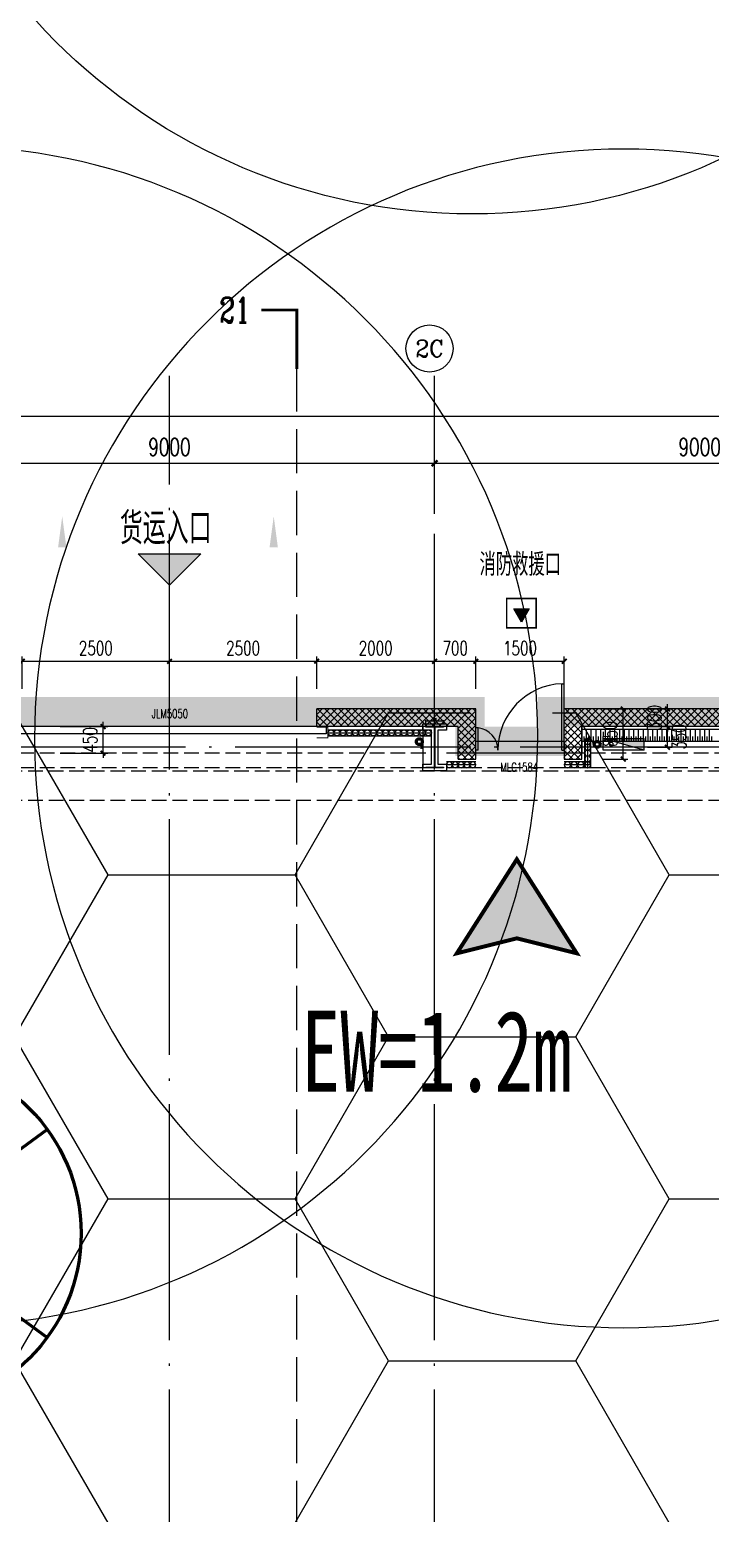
# Model space of a CAD drawing. Extents: x -821772 to -21949, y 506164 to 1049594.
# Drawn here: x -153727 to -142173, y 709570 to 734747 of the extents above; entities that cross this region are included whole.
import ezdxf
from ezdxf.enums import TextEntityAlignment as Align
from ezdxf.xclip import XClip

# ---------------------------------------------------------------- set-up
doc = ezdxf.new("R2010")
doc.units = 0
doc.header["$LTSCALE"] = 1000
doc.header["$MEASUREMENT"] = 0
doc.header["$XCLIPFRAME"] = 2
for name, pattern in [('10平面20250807_t3$0$10平面$0$DASH', [0.35, 0.25, -0.1]), ('10平面20250807_t3$0$DASH', [0.35, 0.25, -0.1]), ('10平面20250807_t3$0$DOTE', [2.42, 2, -0.2, 0.02, -0.2]), ('DASH', [0.35, 0.25, -0.1])]:
    doc.linetypes.add(name, pattern=pattern)
doc.layers.get('Defpoints').update_dxf_attribs({"color": 210})
doc.layers.add('1-防火分区线', color=201, linetype='DASH', lineweight=50)
doc.layers.add('10平面20250807_t3$0$LG-ZF消防', color=1, linetype='Continuous', lineweight=60)
for name, color, linetype in [('10平面20250807_t3$0$10平面$0$WINDOW', 8, 'Continuous'), ('10平面20250807_t3$0$10平面$0$WINDOW_TEXT', 8, 'Continuous'), ('10平面20250807_t3$0$99平面图例外参$0$A-HATCH-2', 8, 'Continuous'), ('10平面20250807_t3$0$A-AXIS-D', 8, 'Continuous'), ('10平面20250807_t3$0$A-AXIS-DOTE', 8, '10平面20250807_t3$0$DOTE'), ('10平面20250807_t3$0$A-AXIS-DP', 8, 'Continuous'), ('10平面20250807_t3$0$A-AXIS-SYMB', 8, 'Continuous'), ('10平面20250807_t3$0$A-HATCH-2', 8, 'Continuous'), ('10平面20250807_t3$0$A-HRAIL', 8, 'Continuous'), ('10平面20250807_t3$0$A-LIN-V', 8, 'Continuous'), ('10平面20250807_t3$0$A-SFCE', 8, 'Continuous'), ('10平面20250807_t3$0$A-TEXT', 8, 'Continuous'), ('10平面20250807_t3$0$A-WINDOW', 8, 'Continuous'), ('10平面20250807_t3$0$AS-COLN', 8, 'Continuous'), ('10平面20250807_t3$0$AS-WALL', 8, 'Continuous'), ('10平面20250807_t3$0$AS-结构边线层', 8, 'Continuous'), ('10平面20250807_t3$0$DIM_SYMB', 8, 'Continuous'), ('10平面20250807_t3$0$FH-line', 8, 'Continuous'), ('10平面20250807_t3$0$FH-tri', 8, 'Continuous'), ('10平面20250807_t3$0$PUB_HATCH', 8, 'Continuous'), ('10平面20250807_t3$0$PUB_TEXT', 8, 'Continuous'), ('10平面20250807_t3$0$RP-N2-01$0$$0$A-WIND-J', 8, 'Continuous'), ('10平面20250807_t3$0$RP-N2-01$0$A-WIND-J', 8, 'Continuous'), ('10平面20250807_t3$0$SB_ZF消火栓', 10, 'Continuous'), ('PUB_HATCH', 8, 'Continuous'), ('SPACE', 7, 'Continuous'), ('指示', 1, 'Continuous')]:
    doc.layers.add(name, color=color, linetype=linetype)
doc.styles.add('10平面20250807_t3$0$10平面$0$_TCH_WINDOW', font='SIMPLEX', dxfattribs={"height": 3.5, "bigfont": 'GBCBIG'})
doc.styles.add('10平面20250807_t3$0$_TCH_AXIS', font='COMPLEX', dxfattribs={"bigfont": 'GBCBIG'})
doc.styles.add('10平面20250807_t3$0$_TCH_DIM', font='SIMPLEX', dxfattribs={"bigfont": 'GBCBIG'})
doc.styles.add('10平面20250807_t3$0$_TCH_DIM_T3', font='SIMPLEX', dxfattribs={"width": 0.705882, "bigfont": 'GBCBIG'})
doc.styles.add('10平面20250807_t3$0$_TCH_LABEL', font='COMPLEX', dxfattribs={"bigfont": 'GBCBIG'})
doc.styles.add('10平面20250807_t3$0$A-STANDARD', font='SIMPLEX', dxfattribs={"bigfont": 'GBCBIG'})
doc.styles.add('黑体', font='simhei.ttf', dxfattribs={"width": 0.7})
doc.dimstyles.new('10平面20250807_t3$0$_TCH_ARCH&&10', dxfattribs={"dimtxt": 29.75, "dimasz": 10, "dimexe": 10, "dimexo": 10, "dimgap": 12.625, "dimtad": 1, "dimdec": 0, "dimzin": 0, "dimdsep": 46, "dimtxsty": '10平面20250807_t3$0$_TCH_DIM_T3', "dimblk": '10平面20250807_t3$0$_ArchTick', "dimcen": 0.09, "dimclrt": 7, "dimazin": 2, "dimtfac": 1, "dimtdec": 0, "dimtix": 1, "dimtmove": 2, "dimatfit": 3, "dimfxl": 0, "dimtolj": 1, "dimtzin": 0, "dimarcsym": 0})
doc.dimstyles.new('10平面20250807_t3$0$_TCH_ARCH&&100', dxfattribs={"dimtxt": 297.5, "dimasz": 100, "dimexe": 100, "dimexo": 100, "dimgap": 126.25, "dimtad": 1, "dimdec": 0, "dimzin": 0, "dimdsep": 46, "dimtxsty": '10平面20250807_t3$0$_TCH_DIM_T3', "dimblk": '10平面20250807_t3$0$_ArchTick', "dimcen": 0.09, "dimclrt": 7, "dimazin": 2, "dimtfac": 1, "dimtdec": 0, "dimtix": 1, "dimtmove": 2, "dimatfit": 3, "dimfxl": 0, "dimtolj": 1, "dimtzin": 0, "dimarcsym": 0})
doc.dimstyles.new('10平面20250807_t3$0$_TCH_ARCH&&80', dxfattribs={"dimtxt": 238, "dimasz": 80, "dimexe": 80, "dimexo": 80, "dimgap": 101, "dimtad": 1, "dimdec": 0, "dimzin": 0, "dimdsep": 46, "dimtxsty": '10平面20250807_t3$0$_TCH_DIM_T3', "dimblk": '10平面20250807_t3$0$_ArchTick', "dimcen": 0.09, "dimclrt": 7, "dimazin": 2, "dimtfac": 1, "dimtdec": 0, "dimtix": 1, "dimtmove": 2, "dimatfit": 3, "dimfxl": 0, "dimtolj": 1, "dimtzin": 0, "dimarcsym": 0})
pattern_1 = [(45, (60, 0), (-60.000061, 60.000061), []), (135, (60, 0), (-60.000061, -60.000061), [])]

# ---------------------------------------------------------------- blocks, each defined once
blk = doc.blocks.new('指示')
at = {"layer": '指示'}
blk.add_hatch(color=8, dxfattribs=at).paths.add_polyline_path([(-248568, -61667), (-245540, -56919), (-242513, -61667), (-245540, -60909)])
at = {"layer": '指示', "color": 240, "const_width": 200}
blk.add_lwpolyline([(-248568, -61667), (-245540, -56919), (-242513, -61667), (-245540, -60909)], close=True, dxfattribs=at)
blk = doc.blocks.new('10平面20250807_t3$0$_ArchTick')
at = {"color": 0, "linetype": 'ByBlock', "const_width": 0.4}
blk.add_lwpolyline([(-0.5, -0.5), (0.5, 0.5)], dxfattribs=at)
blk = doc.blocks.new('*D10041')
at = {"layer": '10平面20250807_t3$0$A-AXIS-D', "color": 0, "lineweight": -2}
for p, q in [((64882, -78290), (64882, -77330)), ((64882, -77430), (73882, -77430)), ((73882, -78290), (73882, -77330))]:
    blk.add_line(p, q, dxfattribs=at)
at = {"layer": 'Defpoints', "color": 0}
for p in [(73882, -77430), (64882, -78390), (73882, -78390)]:
    blk.add_point(p, dxfattribs=at)
at = {"layer": '10平面20250807_t3$0$A-AXIS-D', "color": 0, "lineweight": -2, "xscale": 100, "yscale": 100, "zscale": 100, "rotation": 180}
blk.add_blockref('10平面20250807_t3$0$_ArchTick', (64882, -77430), dxfattribs=at)
at = {"layer": '10平面20250807_t3$0$A-AXIS-D', "color": 0, "lineweight": -2, "xscale": 100, "yscale": 100, "zscale": 100}
blk.add_blockref('10平面20250807_t3$0$_ArchTick', (73882, -77430), dxfattribs=at)
at = {"layer": '10平面20250807_t3$0$A-AXIS-D', "color": 7, "insert": (69382, -77155), "char_height": 297.5, "attachment_point": 5, "style": '10平面20250807_t3$0$_TCH_DIM_T3'}
blk.add_mtext('\\A1;9000', dxfattribs=at)
blk = doc.blocks.new('*D10042')
at = {"layer": '10平面20250807_t3$0$A-AXIS-D', "color": 0, "lineweight": -2}
for p, q in [((73882, -78290), (73882, -77330)), ((73882, -77430), (82882, -77430)), ((82882, -78290), (82882, -77330))]:
    blk.add_line(p, q, dxfattribs=at)
at = {"layer": 'Defpoints', "color": 0}
for p in [(82882, -77430), (73882, -78390), (82882, -78390)]:
    blk.add_point(p, dxfattribs=at)
at = {"layer": '10平面20250807_t3$0$A-AXIS-D', "color": 0, "lineweight": -2, "xscale": 100, "yscale": 100, "zscale": 100, "rotation": 180}
blk.add_blockref('10平面20250807_t3$0$_ArchTick', (73882, -77430), dxfattribs=at)
at = {"layer": '10平面20250807_t3$0$A-AXIS-D', "color": 0, "lineweight": -2, "xscale": 100, "yscale": 100, "zscale": 100}
blk.add_blockref('10平面20250807_t3$0$_ArchTick', (82882, -77430), dxfattribs=at)
at = {"layer": '10平面20250807_t3$0$A-AXIS-D', "color": 7, "insert": (78382, -77155), "char_height": 297.5, "attachment_point": 5, "style": '10平面20250807_t3$0$_TCH_DIM_T3'}
blk.add_mtext('\\A1;9000', dxfattribs=at)
blk = doc.blocks.new('*D10045')
at = {"layer": '10平面20250807_t3$0$A-AXIS-D', "color": 0, "lineweight": -2}
for p, q in [((-65318, -78190), (-65318, -76530)), ((92682, -78190), (92682, -76530)), ((-65318, -76630), (92682, -76630))]:
    blk.add_line(p, q, dxfattribs=at)
at = {"layer": 'Defpoints', "color": 0}
for p in [(92682, -76630), (-65318, -78290), (92682, -78290)]:
    blk.add_point(p, dxfattribs=at)
at = {"layer": '10平面20250807_t3$0$A-AXIS-D', "color": 0, "lineweight": -2, "xscale": 100, "yscale": 100, "zscale": 100, "rotation": 180}
blk.add_blockref('10平面20250807_t3$0$_ArchTick', (-65318, -76630), dxfattribs=at)
at = {"layer": '10平面20250807_t3$0$A-AXIS-D', "color": 0, "lineweight": -2, "xscale": 100, "yscale": 100, "zscale": 100}
blk.add_blockref('10平面20250807_t3$0$_ArchTick', (92682, -76630), dxfattribs=at)
at = {"layer": '10平面20250807_t3$0$A-AXIS-D', "color": 7, "insert": (13682, -76355), "char_height": 297.5, "attachment_point": 5, "style": '10平面20250807_t3$0$_TCH_DIM_T3'}
blk.add_mtext('\\A1;158000', dxfattribs=at)
blk = doc.blocks.new('10平面20250807_t3$0$JYC-1')
at = {"layer": '10平面20250807_t3$0$FH-tri'}
h = blk.add_hatch(color=2, dxfattribs=at)
h.dxf.hatch_style = 1
h.paths.add_polyline_path([(-211667, 210417), (-210417, 211667), (-210417, 210417)])
at = {"layer": '10平面20250807_t3$0$FH-tri', "color": 2}
blk.add_lwpolyline([(-211667, 210417), (-210417, 211667), (-210417, 211667), (-210417, 210417)], close=True, dxfattribs=at)
at = {"layer": '10平面20250807_t3$0$A-TEXT', "style": '10平面20250807_t3$0$A-STANDARD'}
blk.add_text('货运入口', height=900.2, rotation=45, dxfattribs=at).set_placement((-212224, 210241))
blk = doc.blocks.new('10平面20250807_t3$0$10平面$0$$DorLib2D$00000126')
at = {"color": 0, "linetype": 'Continuous'}
for p, q in [((-0.532, 0.5), (-0.532, 0.9)), ((0.532, 0.9), (0.532, 0.5))]:
    blk.add_line(p, q, dxfattribs=at)
at = {"color": 0, "linetype": '10平面20250807_t3$0$10平面$0$DASH'}
for p, q in [((-0.532, 0.9), (0.532, 0.9)), ((-0.532, 0.5), (0.532, 0.5))]:
    blk.add_line(p, q, dxfattribs=at)
blk = doc.blocks.new('10平面20250807_t3$0$DOOR2DLIB$SYSLIB$00000123')
at = {"color": 0}
for p, q in [((0.475, -0.001), (0.475, 0.752)), ((0.475, 0.752), (0.5, 0.752)), ((0.5, -0.001), (0.5, 0.752)), ((-0.5, 0), (-0.5, 0.252)), ((-0.475, 0.252), (-0.5, 0.252)), ((-0.475, 0), (-0.475, 0.252)), ((-0.475, 0), (-0.5, 0)), ((0.475, -0.001), (0.5, -0.001))]:
    blk.add_line(p, q, dxfattribs=at)
for centre, radius, start, end in [((0.505, -0.002), 0.755, 92.2493, 179.7238), ((-0.501, 0.003), 0.251, 359.7899, 84.0974)]:
    blk.add_arc(centre, radius, start, end, dxfattribs=at)
blk = doc.blocks.new('10平面20250807_t3$0$42343243')
at = {"layer": '10平面20250807_t3$0$PUB_HATCH'}
h = blk.add_hatch(dxfattribs=at)
h.set_pattern_fill('多孔材料', color=256, scale=30, style=0)
h.set_pattern_definition(pattern_1)
h.paths.add_polyline_path([(-146454, 1222870), (-146154, 1223170), (-148854, 1223170), (-148854, 1222870)])
h = blk.add_hatch(dxfattribs=at)
h.set_pattern_fill('多孔材料', color=256, scale=30, style=0)
h.set_pattern_definition(pattern_1)
h.paths.add_polyline_path([(-146454, 1222320), (-146154, 1222620), (-146154, 1223170), (-146454, 1222870)])
h = blk.add_hatch(dxfattribs=at)
h.set_pattern_fill('多孔材料', color=256, scale=30, style=0)
h.set_pattern_definition(pattern_1)
h.paths.add_polyline_path([(-144654, 1222620), (-144354, 1222320), (-144354, 1222870), (-144654, 1223170)])
h = blk.add_hatch(dxfattribs=at)
h.set_pattern_fill('多孔材料', color=256, scale=30, style=0)
h.set_pattern_definition(pattern_1)
h.paths.add_polyline_path([(-137854, 1223170), (-144654, 1223170), (-144354, 1222870), (-137854, 1222870)])
h = blk.add_hatch(dxfattribs=at)
h.set_pattern_fill('多孔材料', color=256, scale=30, style=0)
h.set_pattern_definition(pattern_1)
h.paths.add_polyline_path([(-146454, 1222320), (-146154, 1222320), (-146154, 1222620)])
h = blk.add_hatch(dxfattribs=at)
h.set_pattern_fill('多孔材料', color=256, scale=30, style=0)
h.set_pattern_definition(pattern_1)
h.paths.add_polyline_path([(-144654, 1222620), (-144654, 1222320), (-144354, 1222320)])
at = {"layer": '10平面20250807_t3$0$10平面$0$WINDOW'}
blk.add_line((-144654, 1222620), (-146154, 1222620), dxfattribs=at)
at = {"layer": '10平面20250807_t3$0$AS-WALL'}
for p, q in [((-146154, 1223170), (-148854, 1223170)), ((-148854, 1222870), (-148854, 1223170)), ((-146154, 1222620), (-146154, 1223170)), ((-144654, 1222620), (-144654, 1223170)), ((-137854, 1223170), (-144654, 1223170)), ((-146454, 1222870), (-148854, 1222870)), ((-146454, 1222320), (-146454, 1222870)), ((-144354, 1222320), (-144354, 1222870)), ((-137854, 1222870), (-144354, 1222870)), ((-146154, 1222320), (-146154, 1222620)), ((-144654, 1222620), (-144654, 1222320)), ((-146454, 1222320), (-146154, 1222320)), ((-144654, 1222320), (-144354, 1222320))]:
    blk.add_line(p, q, dxfattribs=at)
at = {"layer": '10平面20250807_t3$0$10平面$0$WINDOW'}
ref = blk.add_blockref('10平面20250807_t3$0$DOOR2DLIB$SYSLIB$00000123', (-145404, 1222470), dxfattribs=dict(at, xscale=-1500, yscale=-1500, zscale=300, rotation=179.9999999999555))
ref.add_attrib('A', 'MLC1584', (-145737, 1222108), dxfattribs={"layer": '10平面20250807_t3$0$10平面$0$WINDOW_TEXT', "ltscale": 500, "height": 148.8, "rotation": 360, "style": '10平面20250807_t3$0$10平面$0$_TCH_WINDOW', "width": 0.705882})
ref = blk.add_blockref('10平面20250807_t3$0$10平面$0$$DorLib2D$00000126', (-151354, 1223020), dxfattribs=dict(at, xscale=5000, yscale=300, zscale=300, rotation=180))
ref.add_attrib('A', 'JLM5050', (-151655, 1223016), dxfattribs={"layer": '10平面20250807_t3$0$10平面$0$WINDOW_TEXT', "ltscale": 500, "height": 148.8, "style": '10平面20250807_t3$0$10平面$0$_TCH_WINDOW', "width": 0.705882})
blk = doc.blocks.new('10平面20250807_t3$0$43243')
at = {"layer": '10平面20250807_t3$0$AS-结构边线层'}
blk.add_lwpolyline([(-155994, 639720), (-146454, 639720), (-146454, 640170), (-144354, 640170), (-144354, 639720), (-128354, 639720), (-128354, 658060), (-128054, 658060), (-128054, 681330), (-128354, 681330), (-128354, 696460), (-128054, 696460), (-128054, 715680), (-128354, 715680), (-128354, 722920), (-128354, 722920), (-144354, 722920), (-144354, 722470), (-146454, 722470), (-146454, 722920), (-155994, 722920)], dxfattribs=at)
blk = doc.blocks.new('*D10462')
at = {"layer": '10平面20250807_t3$0$A-AXIS-DP', "color": 0, "lineweight": -2}
for p, q in [((-153210, 722920), (-152402, 722920)), ((-152482, 722920), (-152482, 723000)), ((-152482, 722470), (-152482, 722920)), ((-153210, 722470), (-152402, 722470)), ((-152482, 722470), (-152482, 722390))]:
    blk.add_line(p, q, dxfattribs=at)
at = {"layer": 'Defpoints', "color": 0}
for p in [(-153290, 722920), (-152482, 722920), (-153290, 722470)]:
    blk.add_point(p, dxfattribs=at)
at = {"layer": '10平面20250807_t3$0$A-AXIS-DP', "color": 0, "lineweight": -2, "xscale": 80, "yscale": 80, "zscale": 80}
for p, rotation in [((-152482, 722920), 270), ((-152482, 722470), 90)]:
    blk.add_blockref('10平面20250807_t3$0$_ArchTick', p, dxfattribs=dict(at, rotation=rotation))
at = {"layer": '10平面20250807_t3$0$A-AXIS-DP', "color": 7, "insert": (-152702, 722695), "char_height": 238, "attachment_point": 5, "rotation": 90, "style": '10平面20250807_t3$0$_TCH_DIM_T3'}
blk.add_mtext('\\A1;450', dxfattribs=at)
blk = doc.blocks.new('*D10488')
at = {"layer": '10平面20250807_t3$0$A-AXIS-DP', "color": 0, "lineweight": -2}
for p, q in [((-195790, 766880), (-195790, 766929)), ((-195790, 766919), (-195490, 766919)), ((-195490, 766880), (-195490, 766929))]:
    blk.add_line(p, q, dxfattribs=at)
at = {"layer": 'Defpoints', "color": 0}
for p in [(-195490, 766919), (-195790, 766870), (-195490, 766870)]:
    blk.add_point(p, dxfattribs=at)
at = {"layer": '10平面20250807_t3$0$A-AXIS-DP', "color": 0, "lineweight": -2, "xscale": 10, "yscale": 10, "zscale": 10, "rotation": 180}
blk.add_blockref('10平面20250807_t3$0$_ArchTick', (-195790, 766919), dxfattribs=at)
at = {"layer": '10平面20250807_t3$0$A-AXIS-DP', "color": 0, "lineweight": -2, "xscale": 10, "yscale": 10, "zscale": 10}
blk.add_blockref('10平面20250807_t3$0$_ArchTick', (-195490, 766919), dxfattribs=at)
at = {"layer": '10平面20250807_t3$0$A-AXIS-DP', "color": 7, "insert": (-195640, 766946), "char_height": 29.8, "attachment_point": 5, "style": '10平面20250807_t3$0$_TCH_DIM_T3'}
blk.add_mtext('\\A1;300', dxfattribs=at)
blk = doc.blocks.new('*D10489')
at = {"layer": '10平面20250807_t3$0$A-AXIS-DP', "color": 0, "lineweight": -2}
for p, q in [((-195800, 766820), (-195841, 766820)), ((-195831, 766120), (-195831, 766820)), ((-195800, 766120), (-195841, 766120))]:
    blk.add_line(p, q, dxfattribs=at)
at = {"layer": 'Defpoints', "color": 0}
for p in [(-195831, 766820), (-195790, 766820), (-195790, 766120)]:
    blk.add_point(p, dxfattribs=at)
at = {"layer": '10平面20250807_t3$0$A-AXIS-DP', "color": 0, "lineweight": -2, "xscale": 10, "yscale": 10, "zscale": 10}
for p, rotation in [((-195831, 766820), 90), ((-195831, 766120), 270)]:
    blk.add_blockref('10平面20250807_t3$0$_ArchTick', p, dxfattribs=dict(at, rotation=rotation))
at = {"layer": '10平面20250807_t3$0$A-AXIS-DP', "color": 7, "insert": (-195859, 766470), "char_height": 29.8, "attachment_point": 5, "rotation": 90, "style": '10平面20250807_t3$0$_TCH_DIM_T3'}
blk.add_mtext('\\A1;700', dxfattribs=at)
blk = doc.blocks.new('10平面20250807_t3$0$w42343')
at = {"layer": '10平面20250807_t3$0$A-HATCH-2', "linetype": '10平面20250807_t3$0$DASH'}
for p, q in [((-263654.2, 722170), (-128354.2, 722170)), ((-263654.2, 721670), (-128354.2, 721670))]:
    blk.add_line(p, q, dxfattribs=at)
blk = doc.blocks.new('10平面20250807_t3$0$w4324324')
at = {"layer": '10平面20250807_t3$0$A-HATCH-2', "lineweight": 60}
for q in [(-1694760, 686605), (-1697614, 684532), (-1691907, 684532), (-1696524, 681178), (-1692997, 681178)]:
    blk.add_line((-1694760, 683605), q, dxfattribs=at)
blk.add_circle((-1694760, 683605), 3000, dxfattribs=at)
blk = doc.blocks.new('10平面20250807_t3$0$ner546')
at = {"layer": '10平面20250807_t3$0$A-LIN-V'}
blk.add_blockref('10平面20250807_t3$0$w4324324', (631280, -46744), dxfattribs=at)
blk = doc.blocks.new('10平面20250807_t3$0$RP-N2-01$0$$0$xfjy')
at = {"layer": '10平面20250807_t3$0$RP-N2-01$0$$0$A-WIND-J'}
h = blk.add_hatch(color=256, dxfattribs=at)
h.dxf.hatch_style = 1
h.paths.add_polyline_path([(1141876, -26214), (1142135, -26214), (1142005, -25989)])
at = {"layer": '10平面20250807_t3$0$RP-N2-01$0$$0$A-WIND-J', "const_width": 25}
blk.add_lwpolyline([(1141755, -25889), (1141755, -26389), (1142255, -26389), (1142255, -25889)], close=True, dxfattribs=at)
at = {"layer": '10平面20250807_t3$0$RP-N2-01$0$$0$A-WIND-J'}
for points in [[(1141755, -26389), (1142255, -26389), (1142255, -25889), (1141755, -25889)], [(1141876, -26214), (1142135, -26214), (1142005, -25989)]]:
    blk.add_lwpolyline(points, close=True, dxfattribs=at)
blk = doc.blocks.new('10平面20250807_t3$0$RP-N2-01$0$xfjy')
at = {"layer": '10平面20250807_t3$0$RP-N2-01$0$$0$A-WIND-J'}
blk.add_blockref('10平面20250807_t3$0$RP-N2-01$0$$0$xfjy', (0, 0), dxfattribs=at)
blk = doc.blocks.new('10平面20250807_t3$0$1232')
at = {"layer": '10平面20250807_t3$0$RP-N2-01$0$A-WIND-J', "xscale": -1, "rotation": 180}
blk.add_blockref('10平面20250807_t3$0$RP-N2-01$0$xfjy', (-1287385, 698705, 0), dxfattribs=at)
at = {"layer": '10平面20250807_t3$0$A-TEXT', "style": '10平面20250807_t3$0$_TCH_DIM'}
blk.add_text('消防救援口', height=384.1, dxfattribs=at).set_placement((-146091, 725479, 0))
blk = doc.blocks.new('10平面20250807_t3$0$3333')
at = {"layer": '10平面20250807_t3$0$A-SFCE', "const_width": 20}
blk.add_lwpolyline([(-227064, 766320), (-227064, 766510), (-227244, 766510), (-227244, 766320)], dxfattribs=at)
blk = doc.blocks.new('10平面20250807_t3$0$99平面图例外参$0$$LinePat$填挖边坡')
at = {"color": 0}
for p, q in [((0, 0), (0, -1500)), ((300, 0), (300, -600))]:
    blk.add_line(p, q, dxfattribs=at)
at = {"layer": 'Defpoints', "color": 0}
blk.add_point((600, 0), dxfattribs=at)
blk = doc.blocks.new('10平面20250807_t3$0$99平面图例外参$0$$LinePat$圆环')
for points in [[(0, 150), (300, 150)], [(0, 0), (300, 0)], [(0, -150), (300, -150)]]:
    blk.add_lwpolyline(points)
at = {"color": 0}
blk.add_circle((150, 0), 150, dxfattribs=at)
blk = doc.blocks.new('10平面20250807_t3$0$34242343243')
at = {"layer": '10平面20250807_t3$0$A-LIN-V'}
for p, q in [((-128858, 722870), (-144354, 722870)), ((-128858, 722670), (-144354, 722670))]:
    blk.add_line(p, q, dxfattribs=at)
at = {"layer": '10平面20250807_t3$0$99平面图例外参$0$A-HATCH-2', "color": 203, "xscale": -0.1338169328393815, "yscale": 0.1333333333333333, "zscale": 0.1333333333333333, "rotation": 179.9999999999118}
for p in [(-144354, 722670), (-144274, 722670), (-144194, 722670), (-144113, 722670), (-144033, 722670), (-143953, 722670), (-143872, 722670), (-143792, 722670), (-143712, 722670), (-143632, 722670), (-143551, 722670), (-143471, 722670), (-143391, 722670), (-143310, 722670), (-143230, 722670), (-143150, 722670), (-143070, 722670), (-142989, 722670), (-142909, 722670), (-142829, 722670), (-142748, 722670), (-142668, 722670), (-142588, 722670), (-142508, 722670), (-142427, 722670), (-142347, 722670), (-142267, 722670), (-142186, 722670)]:
    blk.add_blockref('10平面20250807_t3$0$99平面图例外参$0$$LinePat$填挖边坡', p, dxfattribs=at)
at = {"layer": '10平面20250807_t3$0$A-HRAIL', "yscale": 0.3333333333333333, "zscale": 0.3333333333333333}
for p, xscale, rotation in [((-148665, 722814), 0.3444734679294839, 2.050220548543992e-10), ((-148562, 722814), 0.3444734679294839, 2.050220548543992e-10), ((-148458, 722814), 0.3444734679294839, 2.050220548543992e-10), ((-148355, 722814), 0.3444734679294839, 2.050220548543992e-10), ((-148252, 722814), 0.3444734679294839, 2.050220548543992e-10), ((-148148, 722814), 0.3444734679294839, 2.050220548543992e-10), ((-148045, 722814), 0.3444734679294839, 2.050220548543992e-10), ((-147942, 722814), 0.3444734679294839, 2.050220548543992e-10), ((-147838, 722814), 0.3444734679294839, 2.050220548543992e-10), ((-147735, 722814), 0.3444734679294839, 2.050220548543992e-10), ((-147632, 722814), 0.3444734679294839, 2.050220548543992e-10), ((-147528, 722814), 0.3444734679294839, 2.050220548543992e-10), ((-147425, 722814), 0.3444734679294839, 2.050220548543992e-10), ((-147322, 722814), 0.3444734679294839, 2.050220548543992e-10), ((-147218, 722814), 0.3444734679294839, 2.050220548543992e-10), ((-147115, 722814), 0.3444734679294839, 2.050220548543992e-10), ((-147012, 722814), 0.3444734679294839, 2.050220548543992e-10), ((-144254, 722620), -0.3333333089176255, 270), ((-144254, 722520), -0.3333333089176255, 270), ((-144254, 722420), -0.3333333089176255, 270), ((-144254, 722320), -0.3333333089176255, 270), ((-144254, 722220), -0.3333333089176255, 270)]:
    blk.add_blockref('10平面20250807_t3$0$99平面图例外参$0$$LinePat$圆环', p, dxfattribs=dict(at, xscale=xscale, rotation=rotation))
for p, xscale in [((-146554, 722270), -0.3333327849077565), ((-146454, 722270), -0.3333327849077565), ((-146354, 722270), -0.3333327849077565), ((-146254, 722270), -0.3333327849077565), ((-146154, 722270), -0.3333327849077565), ((-144542, 722270), -0.3749999999076196), ((-144429, 722270), -0.3749999999076196), ((-144317, 722270), -0.3749999999076196), ((-144204, 722270), -0.3749999999076196)]:
    blk.add_blockref('10平面20250807_t3$0$99平面图例外参$0$$LinePat$圆环', p, dxfattribs=dict(at, xscale=xscale))
at = {"layer": '10平面20250807_t3$0$A-SFCE', "xscale": -1, "rotation": 270}
blk.add_blockref('10平面20250807_t3$0$3333', (-915175, 949974), dxfattribs=at)
blk = doc.blocks.new('10平面20250807_t3$0$A$C5D961328')
at = {"layer": '10平面20250807_t3$0$SB_ZF消火栓'}
blk.add_hatch(color=256, dxfattribs=at).paths.add_polyline_path([(0, 40), (700, 40), (700, 240)])
at = {"layer": '10平面20250807_t3$0$A-LIN-V', "ltscale": 500}
blk.add_circle((350, 40), 10001, dxfattribs=at)
at = {"layer": '10平面20250807_t3$0$SB_ZF消火栓'}
for p, q in [((700, 240), (0, 240)), ((0, 240), (0, 40)), ((700, 240), (0, 40)), ((0, 40), (700, 40)), ((700, 240), (700, 40))]:
    blk.add_line(p, q, dxfattribs=at)
at = {"layer": '10平面20250807_t3$0$SB_ZF消火栓', "color": 1}
blk.add_circle((140, 140), 32.5, dxfattribs=at)
blk = doc.blocks.new('10平面20250807_t3$0$43242343')
at = {"layer": '10平面20250807_t3$0$LG-ZF消防', "linetype": 'Continuous'}
for centre in [(-147112, 722664), (-144094, 722620)]:
    blk.add_circle(centre, 50, dxfattribs=at)
blk = doc.blocks.new('10平面20250807_t3$0$234243242332')
at = {"layer": '10平面20250807_t3$0$LG-ZF消防', "linetype": 'Continuous'}
blk.add_blockref('10平面20250807_t3$0$43242343', (0, 0), dxfattribs=at)
at = {"layer": '10平面20250807_t3$0$SB_ZF消火栓'}
for p in [(-163354, 741538), (-146566, 741580)]:
    blk.add_blockref('10平面20250807_t3$0$A$C5D961328', p, dxfattribs=at)
at = {"layer": '10平面20250807_t3$0$SB_ZF消火栓', "xscale": -1, "rotation": 180}
for p in [(-155454, 722804), (-143994, 722760)]:
    blk.add_blockref('10平面20250807_t3$0$A$C5D961328', p, dxfattribs=at)
blk = doc.blocks.new('*D11846')
at = {"layer": '10平面20250807_t3$0$A-AXIS-DP', "color": 0, "lineweight": -2}
for p, q in [((-143240, 722920), (-142821, 722920)), ((-142901, 722570), (-142901, 722920)), ((-143240, 722570), (-142821, 722570))]:
    blk.add_line(p, q, dxfattribs=at)
at = {"layer": 'Defpoints', "color": 0}
for p in [(-143320, 722920), (-142901, 722920), (-143320, 722570)]:
    blk.add_point(p, dxfattribs=at)
at = {"layer": '10平面20250807_t3$0$A-AXIS-DP', "color": 0, "lineweight": -2, "xscale": 80, "yscale": 80, "zscale": 80}
for p, rotation in [((-142901, 722920), 90), ((-142901, 722570), 270)]:
    blk.add_blockref('10平面20250807_t3$0$_ArchTick', p, dxfattribs=dict(at, rotation=rotation))
at = {"layer": '10平面20250807_t3$0$A-AXIS-DP', "color": 7, "insert": (-142700, 722745), "char_height": 238, "attachment_point": 5, "rotation": 90, "style": '10平面20250807_t3$0$_TCH_DIM_T3'}
blk.add_mtext('\\A1;350', dxfattribs=at)
blk = doc.blocks.new('*D11847')
at = {"layer": '10平面20250807_t3$0$A-AXIS-DP', "color": 0, "lineweight": -2}
for p, q in [((-143240, 723220), (-142821, 723220)), ((-142901, 723220), (-142901, 723300)), ((-142901, 722920), (-142901, 723220)), ((-143240, 722920), (-142821, 722920)), ((-142901, 722920), (-142901, 722840))]:
    blk.add_line(p, q, dxfattribs=at)
at = {"layer": 'Defpoints', "color": 0}
for p in [(-143320, 723220), (-142901, 723220), (-143320, 722920)]:
    blk.add_point(p, dxfattribs=at)
at = {"layer": '10平面20250807_t3$0$A-AXIS-DP', "color": 0, "lineweight": -2, "xscale": 80, "yscale": 80, "zscale": 80}
for p, rotation in [((-142901, 723220), 270), ((-142901, 722920), 90)]:
    blk.add_blockref('10平面20250807_t3$0$_ArchTick', p, dxfattribs=dict(at, rotation=rotation))
at = {"layer": '10平面20250807_t3$0$A-AXIS-DP', "color": 7, "insert": (-143121, 723070), "char_height": 238, "attachment_point": 5, "rotation": 90, "style": '10平面20250807_t3$0$_TCH_DIM_T3'}
blk.add_mtext('\\A1;300', dxfattribs=at)
blk = doc.blocks.new('*D11873')
at = {"layer": '10平面20250807_t3$0$A-AXIS-DP', "color": 0, "lineweight": -2}
for p, q in [((-143990, 723220), (-143571, 723220)), ((-143651, 722370), (-143651, 723220)), ((-143990, 722370), (-143571, 722370))]:
    blk.add_line(p, q, dxfattribs=at)
at = {"layer": 'Defpoints', "color": 0}
for p in [(-144070, 723220), (-143651, 723220), (-144070, 722370)]:
    blk.add_point(p, dxfattribs=at)
at = {"layer": '10平面20250807_t3$0$A-AXIS-DP', "color": 0, "lineweight": -2, "xscale": 80, "yscale": 80, "zscale": 80}
for p, rotation in [((-143651, 723220), 90), ((-143651, 722370), 270)]:
    blk.add_blockref('10平面20250807_t3$0$_ArchTick', p, dxfattribs=dict(at, rotation=rotation))
at = {"layer": '10平面20250807_t3$0$A-AXIS-DP', "color": 7, "insert": (-143871, 722795), "char_height": 238, "attachment_point": 5, "rotation": 90, "style": '10平面20250807_t3$0$_TCH_DIM_T3'}
blk.add_mtext('\\A1;850', dxfattribs=at)
blk = doc.blocks.new('*D12219')
at = {"layer": '10平面20250807_t3$0$A-AXIS-DP', "color": 0, "lineweight": -2}
for p, q in [((-153854, 723560), (-153854, 724110)), ((-151354, 723560), (-151354, 724110)), ((-153854, 724030), (-151354, 724030))]:
    blk.add_line(p, q, dxfattribs=at)
at = {"layer": 'Defpoints', "color": 0}
for p in [(-151354, 724030), (-153854, 723480), (-151354, 723480)]:
    blk.add_point(p, dxfattribs=at)
at = {"layer": '10平面20250807_t3$0$A-AXIS-DP', "color": 0, "lineweight": -2, "xscale": 80, "yscale": 80, "zscale": 80, "rotation": 180}
blk.add_blockref('10平面20250807_t3$0$_ArchTick', (-153854, 724030), dxfattribs=at)
at = {"layer": '10平面20250807_t3$0$A-AXIS-DP', "color": 0, "lineweight": -2, "xscale": 80, "yscale": 80, "zscale": 80}
blk.add_blockref('10平面20250807_t3$0$_ArchTick', (-151354, 724030), dxfattribs=at)
at = {"layer": '10平面20250807_t3$0$A-AXIS-DP', "color": 7, "insert": (-152604, 724250), "char_height": 238, "attachment_point": 5, "style": '10平面20250807_t3$0$_TCH_DIM_T3'}
blk.add_mtext('\\A1;2500', dxfattribs=at)
blk = doc.blocks.new('*D12220')
at = {"layer": '10平面20250807_t3$0$A-AXIS-DP', "color": 0, "lineweight": -2}
for p, q in [((-151354, 723560), (-151354, 724110)), ((-148854, 723560), (-148854, 724110)), ((-151354, 724030), (-148854, 724030))]:
    blk.add_line(p, q, dxfattribs=at)
at = {"layer": 'Defpoints', "color": 0}
for p in [(-148854, 724030), (-151354, 723480), (-148854, 723480)]:
    blk.add_point(p, dxfattribs=at)
at = {"layer": '10平面20250807_t3$0$A-AXIS-DP', "color": 0, "lineweight": -2, "xscale": 80, "yscale": 80, "zscale": 80, "rotation": 180}
blk.add_blockref('10平面20250807_t3$0$_ArchTick', (-151354, 724030), dxfattribs=at)
at = {"layer": '10平面20250807_t3$0$A-AXIS-DP', "color": 0, "lineweight": -2, "xscale": 80, "yscale": 80, "zscale": 80}
blk.add_blockref('10平面20250807_t3$0$_ArchTick', (-148854, 724030), dxfattribs=at)
at = {"layer": '10平面20250807_t3$0$A-AXIS-DP', "color": 7, "insert": (-150104, 724250), "char_height": 238, "attachment_point": 5, "style": '10平面20250807_t3$0$_TCH_DIM_T3'}
blk.add_mtext('\\A1;2500', dxfattribs=at)
blk = doc.blocks.new('*D12221')
at = {"layer": '10平面20250807_t3$0$A-AXIS-DP', "color": 0, "lineweight": -2}
for p, q in [((-148854, 723560), (-148854, 724110)), ((-146854, 723560), (-146854, 724110)), ((-148854, 724030), (-146854, 724030))]:
    blk.add_line(p, q, dxfattribs=at)
at = {"layer": 'Defpoints', "color": 0}
for p in [(-146854, 724030), (-148854, 723480), (-146854, 723480)]:
    blk.add_point(p, dxfattribs=at)
at = {"layer": '10平面20250807_t3$0$A-AXIS-DP', "color": 0, "lineweight": -2, "xscale": 80, "yscale": 80, "zscale": 80, "rotation": 180}
blk.add_blockref('10平面20250807_t3$0$_ArchTick', (-148854, 724030), dxfattribs=at)
at = {"layer": '10平面20250807_t3$0$A-AXIS-DP', "color": 0, "lineweight": -2, "xscale": 80, "yscale": 80, "zscale": 80}
blk.add_blockref('10平面20250807_t3$0$_ArchTick', (-146854, 724030), dxfattribs=at)
at = {"layer": '10平面20250807_t3$0$A-AXIS-DP', "color": 7, "insert": (-147854, 724250), "char_height": 238, "attachment_point": 5, "style": '10平面20250807_t3$0$_TCH_DIM_T3'}
blk.add_mtext('\\A1;2000', dxfattribs=at)
blk = doc.blocks.new('*D12222')
at = {"layer": '10平面20250807_t3$0$A-AXIS-DP', "color": 0, "lineweight": -2}
for p, q in [((-146854, 723560), (-146854, 724110)), ((-146154, 723560), (-146154, 724110)), ((-146854, 724030), (-146154, 724030))]:
    blk.add_line(p, q, dxfattribs=at)
at = {"layer": 'Defpoints', "color": 0}
for p in [(-146154, 724030), (-146854, 723480), (-146154, 723480)]:
    blk.add_point(p, dxfattribs=at)
at = {"layer": '10平面20250807_t3$0$A-AXIS-DP', "color": 0, "lineweight": -2, "xscale": 80, "yscale": 80, "zscale": 80, "rotation": 180}
blk.add_blockref('10平面20250807_t3$0$_ArchTick', (-146854, 724030), dxfattribs=at)
at = {"layer": '10平面20250807_t3$0$A-AXIS-DP', "color": 0, "lineweight": -2, "xscale": 80, "yscale": 80, "zscale": 80}
blk.add_blockref('10平面20250807_t3$0$_ArchTick', (-146154, 724030), dxfattribs=at)
at = {"layer": '10平面20250807_t3$0$A-AXIS-DP', "color": 7, "insert": (-146504, 724250), "char_height": 238, "attachment_point": 5, "style": '10平面20250807_t3$0$_TCH_DIM_T3'}
blk.add_mtext('\\A1;700', dxfattribs=at)
blk = doc.blocks.new('*D12223')
at = {"layer": '10平面20250807_t3$0$A-AXIS-DP', "color": 0, "lineweight": -2}
for p, q in [((-146154, 723560), (-146154, 724110)), ((-144654, 723560), (-144654, 724110)), ((-146154, 724030), (-144654, 724030))]:
    blk.add_line(p, q, dxfattribs=at)
at = {"layer": 'Defpoints', "color": 0}
for p in [(-144654, 724030), (-146154, 723480), (-144654, 723480)]:
    blk.add_point(p, dxfattribs=at)
at = {"layer": '10平面20250807_t3$0$A-AXIS-DP', "color": 0, "lineweight": -2, "xscale": 80, "yscale": 80, "zscale": 80, "rotation": 180}
blk.add_blockref('10平面20250807_t3$0$_ArchTick', (-146154, 724030), dxfattribs=at)
at = {"layer": '10平面20250807_t3$0$A-AXIS-DP', "color": 0, "lineweight": -2, "xscale": 80, "yscale": 80, "zscale": 80}
blk.add_blockref('10平面20250807_t3$0$_ArchTick', (-144654, 724030), dxfattribs=at)
at = {"layer": '10平面20250807_t3$0$A-AXIS-DP', "color": 7, "insert": (-145404, 724250), "char_height": 238, "attachment_point": 5, "style": '10平面20250807_t3$0$_TCH_DIM_T3'}
blk.add_mtext('\\A1;1500', dxfattribs=at)
blk = doc.blocks.new('10平面20250807_t3$0$dote')
at = {"layer": '10平面20250807_t3$0$A-AXIS-D'}
blk.add_circle((73797.3, -75483.9), 400, dxfattribs=at)
at = {"layer": '10平面20250807_t3$0$A-AXIS-DOTE', "ltscale": 2}
for p, q in [((69382.2, -169748.9), (69382.2, -75950)), ((73882.2, -169748.9), (73882.2, -75950)), ((98696.4, -82250), (-75513.6, -82250))]:
    blk.add_line(p, q, dxfattribs=at)
at = {"layer": '10平面20250807_t3$0$DIM_SYMB', "const_width": 50}
blk.add_lwpolyline([(71542.3, -75830), (71542.3, -74830), (70942.3, -74830)], dxfattribs=at)
at = {"layer": '10平面20250807_t3$0$DIM_SYMB', "linetype": '10平面20250807_t3$0$DASH', "ltscale": 3}
blk.add_lwpolyline([(71542.3, -172100), (71542.3, -75175)], dxfattribs=at)
at = {"layer": '10平面20250807_t3$0$PUB_TEXT', "style": '10平面20250807_t3$0$_TCH_LABEL', "width": 0.705882}
blk.add_text('21', height=425, dxfattribs=at).set_placement((70235.2, -75042.5))
at = {"layer": '10平面20250807_t3$0$PUB_TEXT', "style": '10平面20250807_t3$0$_TCH_AXIS'}
blk.add_text('2C', height=288.12, dxfattribs=at).set_placement((73557.2, -75627.9), (74037.4, -75627.9), align=Align.FIT)
at = {"layer": '10平面20250807_t3$0$A-AXIS-D'}
for base, p1, p2, picture, middle in [((92682.2, -76630), (-65317.8, -78290), (92682.2, -78290), '*D10045', (13682.2, -76355)), ((73882.2, -77430), (64882.2, -78390), (73882.2, -78390), '*D10041', (69382.2, -77155)), ((82882.2, -77430), (73882.2, -78390), (82882.2, -78390), '*D10042', (78382.2, -77155))]:
    dim = blk.add_linear_dim(base=base, p1=p1, p2=p2, angle=0, dimstyle='10平面20250807_t3$0$_TCH_ARCH&&100', override={"dimgap": 0}, dxfattribs=at)
    dim.commit()
    dim.dimension.update_dxf_attribs({"geometry": picture, "text_midpoint": middle, "dimtype": 129})
blk = doc.blocks.new('10平面20250807_t3$0$3243243')
at = {"layer": '10平面20250807_t3$0$A-SFCE', "linetype": '10平面20250807_t3$0$DASH'}
for p, q in [((-147004.2, 722470), (-164704.2, 722470)), ((-147004.2, 722220), (-164704.2, 722220))]:
    blk.add_line(p, q, dxfattribs=at)
at = {"layer": '10平面20250807_t3$0$A-SFCE', "color": 2, "linetype": '10平面20250807_t3$0$DASH'}
for p, q in [((-138004.2, 722470), (-146704.2, 722470)), ((-138004.2, 722220), (-146704.2, 722220))]:
    blk.add_line(p, q, dxfattribs=at)
at = {"layer": '10平面20250807_t3$0$A-AXIS-DP', "color": 1}
dim = blk.add_aligned_dim(p1=(-153290, 722470), p2=(-153290, 722920), distance=-808, dimstyle='10平面20250807_t3$0$_TCH_ARCH&&80', dxfattribs=at)
dim.commit()
dim.dimension.update_dxf_attribs({"geometry": '*D10462', "text_midpoint": (-152702, 722695)})
blk = doc.blocks.new('10平面20250807_t3$0$nt66')
at = {"layer": '10平面20250807_t3$0$A-HATCH-2'}
blk.add_lwpolyline([(-195840, 766870), (-195440, 766870), (-195440, 766758), (-195586, 766758), (-195586, 766182), (-195440, 766182), (-195440, 766070), (-195840, 766070), (-195840, 766182), (-195694, 766182), (-195694, 766758), (-195840, 766758)], close=True, dxfattribs=at)
at = {"layer": '10平面20250807_t3$0$AS-COLN'}
blk.add_lwpolyline([(-195790, 766820), (-195490, 766820), (-195490, 766808), (-195636, 766808), (-195636, 766132), (-195490, 766132), (-195490, 766120), (-195790, 766120), (-195790, 766132), (-195644, 766132), (-195644, 766808), (-195790, 766808)], close=True, dxfattribs=at)
at = {"layer": '10平面20250807_t3$0$A-AXIS-DP'}
for p1, p2, distance, picture, middle in [((-195790, 766870), (-195490, 766870), 48.8, '*D10488', (-195640, 766946.2)), ((-195790, 766120), (-195790, 766820), 41.2, '*D10489', (-195858.7, 766470))]:
    dim = blk.add_aligned_dim(p1=p1, p2=p2, distance=distance, dimstyle='10平面20250807_t3$0$_TCH_ARCH&&10', dxfattribs=at)
    dim.commit()
    dim.dimension.update_dxf_attribs({"geometry": picture, "text_midpoint": middle})
blk = doc.blocks.new('10平面20250807_t3$0$33333')
blk.add_blockref('10平面20250807_t3$0$nt66', (48786, -43900))
blk = doc.blocks.new('10平面20250807_t3')
at = {"layer": '10平面20250807_t3$0$A-AXIS-SYMB'}
for points in [[(-153174.2, 725030, 0, 0, 0), (-153174.2, 726490, 0, 140, 0), (-153174.2, 725965, 0, 0, 0)], [(-149584.2, 725030, 0, 0, 0), (-149584.2, 726490, 0, 140, 0), (-149584.2, 725965, 0, 0, 0)]]:
    blk.add_lwpolyline(points, format="xyseb", dxfattribs=at)
blk.add_blockref('10平面20250807_t3$0$1232', (0, 0))
at = {"layer": '10平面20250807_t3$0$A-AXIS-DP'}
blk.add_blockref('10平面20250807_t3$0$3243243', (0, 0), dxfattribs=at)
at = {"layer": '10平面20250807_t3$0$A-LIN-V', "rotation": 90.00000000000001}
blk.add_blockref('10平面20250807_t3$0$ner546', (481006.5, 1777800), dxfattribs=at)
at = {"layer": '10平面20250807_t3$0$A-WINDOW'}
for name, p in [('10平面20250807_t3$0$43243', (0, 0)), ('10平面20250807_t3$0$42343243', (0, -499950)), ('10平面20250807_t3$0$33333', (0, 0)), ('10平面20250807_t3$0$w42343', (0, 0))]:
    blk.add_blockref(name, p, dxfattribs=at)
at = {"layer": '10平面20250807_t3$0$AS-WALL'}
blk.add_blockref('10平面20250807_t3$0$dote', (-220736.4, 804820), dxfattribs=at)
at = {"layer": '10平面20250807_t3$0$DIM_SYMB'}
blk.add_blockref('10平面20250807_t3$0$34242343243', (0, 0), dxfattribs=at)
at = {"layer": '10平面20250807_t3$0$FH-line', "xscale": 0.6000000000000002, "yscale": 0.6000000000000002, "zscale": 0.6000000000000002, "rotation": 315.0000000000014}
blk.add_blockref('10平面20250807_t3$0$JYC-1', (-151354.2, 546777.7), dxfattribs=at)
at = {"layer": '10平面20250807_t3$0$SB_ZF消火栓', "linetype": 'Continuous'}
blk.add_blockref('10平面20250807_t3$0$234243242332', (0, 0), dxfattribs=at)
at = {"layer": '10平面20250807_t3$0$A-AXIS-DP'}
for p1, p2, distance, picture, middle in [((-153854.2, 723480), (-151354.2, 723480), 550, '*D12219', (-152604.2, 724250)), ((-151354.2, 723480), (-148854.2, 723480), 550, '*D12220', (-150104.2, 724250)), ((-148854.2, 723480), (-146854.2, 723480), 550, '*D12221', (-147854.2, 724250)), ((-146854.2, 723480), (-146154.2, 723480), 550, '*D12222', (-146504.2, 724250)), ((-146154.2, 723480), (-144654.2, 723480), 550, '*D12223', (-145404.2, 724250)), ((-143320, 722920), (-143320, 723220), -419.3, '*D11847', (-143120.7, 723070)), ((-144070, 722370), (-144070, 723220), -419.3, '*D11873', (-143870.7, 722795))]:
    dim = blk.add_aligned_dim(p1=p1, p2=p2, distance=distance, dimstyle='10平面20250807_t3$0$_TCH_ARCH&&80', dxfattribs=at)
    dim.commit()
    dim.dimension.update_dxf_attribs({"geometry": picture, "text_midpoint": middle})
dim = blk.add_linear_dim(base=(-142900.7, 722920), p1=(-143320, 722570), p2=(-143320, 722920), angle=90, dimstyle='10平面20250807_t3$0$_TCH_ARCH&&80', dxfattribs=at)
dim.commit()
dim.dimension.update_dxf_attribs({"geometry": '*D11846', "text_midpoint": (-142700, 722745), "dimtype": 129})

msp = doc.modelspace()

# ---------------------------------------------------------------- block references
at = {"ltscale": 100}
ref = msp.add_blockref('10平面20250807_t3', (0, 0), dxfattribs=at)
XClip(ref).set_block_clipping_path([(-386212.6353242097, 506163.79756496), (-21948.7593967821, 884998.2285294847)])

# ---------------------------------------------------------------- next in the draw order: hatches: boundary and pattern name
at = {"layer": 'PUB_HATCH', "ltscale": 5000}
h = msp.add_hatch(dxfattribs=at)
h.set_pattern_fill('HONEY', color=8, scale=2000)
h.set_pattern_definition([(0, (0, 0), (4762.5, 2749.63), [3175, -6350]), (120, (0, 0), (-4762.499, 2749.631), [3175, -6350]), (60, (0, 0), (0.0006, 5499.261), [-6350, 3175])])
h.paths.add_polyline_path([(-198854.2, 639470), (-198854.2, 639970), (-200254.2, 639970), (-200254.2, 639470), (-252854.2, 639470), (-252854.2, 639970), (-254254.2, 639970), (-254254.2, 639470), (-286054.2, 639470), (-286054.2, 657033.3), (-264595.3, 723170), (-254254.2, 723170), (-254254.2, 722670), (-252854.2, 722670), (-252854.2, 723170), (-200254.2, 723170), (-200254.2, 722670), (-198854.2, 722670), (-198854.2, 723170), (-146254.2, 723170), (-146254.2, 722670), (-144854.2, 722670), (-144854.2, 723170), (-128054.2, 723170), (-128054.2, 639470), (-144854.2, 639470), (-144854.2, 639970), (-146254.2, 639970), (-146254.2, 639470)])

# ---------------------------------------------------------------- next in the draw order: linework, layer by layer
at = {"layer": '1-防火分区线', "color": 1, "linetype": 'DASH', "ltscale": 5, "const_width": 500}
msp.add_lwpolyline([(-198854.2, 723170), (-146254.2, 723170), (-146254.2, 722670), (-144854.2, 722670), (-144854.2, 723170), (-128054.2, 723170), (-128054.2, 639470), (-144854.2, 639470), (-144854.2, 639970), (-146254.2, 639970), (-146254.2, 639470), (-198854.2, 639470)], dxfattribs=at)

# ---------------------------------------------------------------- next in the draw order: block references
at = {"layer": '指示', "xscale": 0.3359999999217689, "yscale": 0.3359999999217689, "zscale": 0.3359999999217689, "rotation": 4.4475711012034e-05}
msp.add_blockref('指示', (-62956.9, 739793.1), dxfattribs=at)

# ---------------------------------------------------------------- next in the draw order: texts
at = {"layer": 'SPACE', "style": '黑体', "width": 0.7}
msp.add_text('EW=1.2m', height=1375.11, dxfattribs=at).set_placement((-149112.3, 716725.1))

doc.saveas('drawing.dxf')
